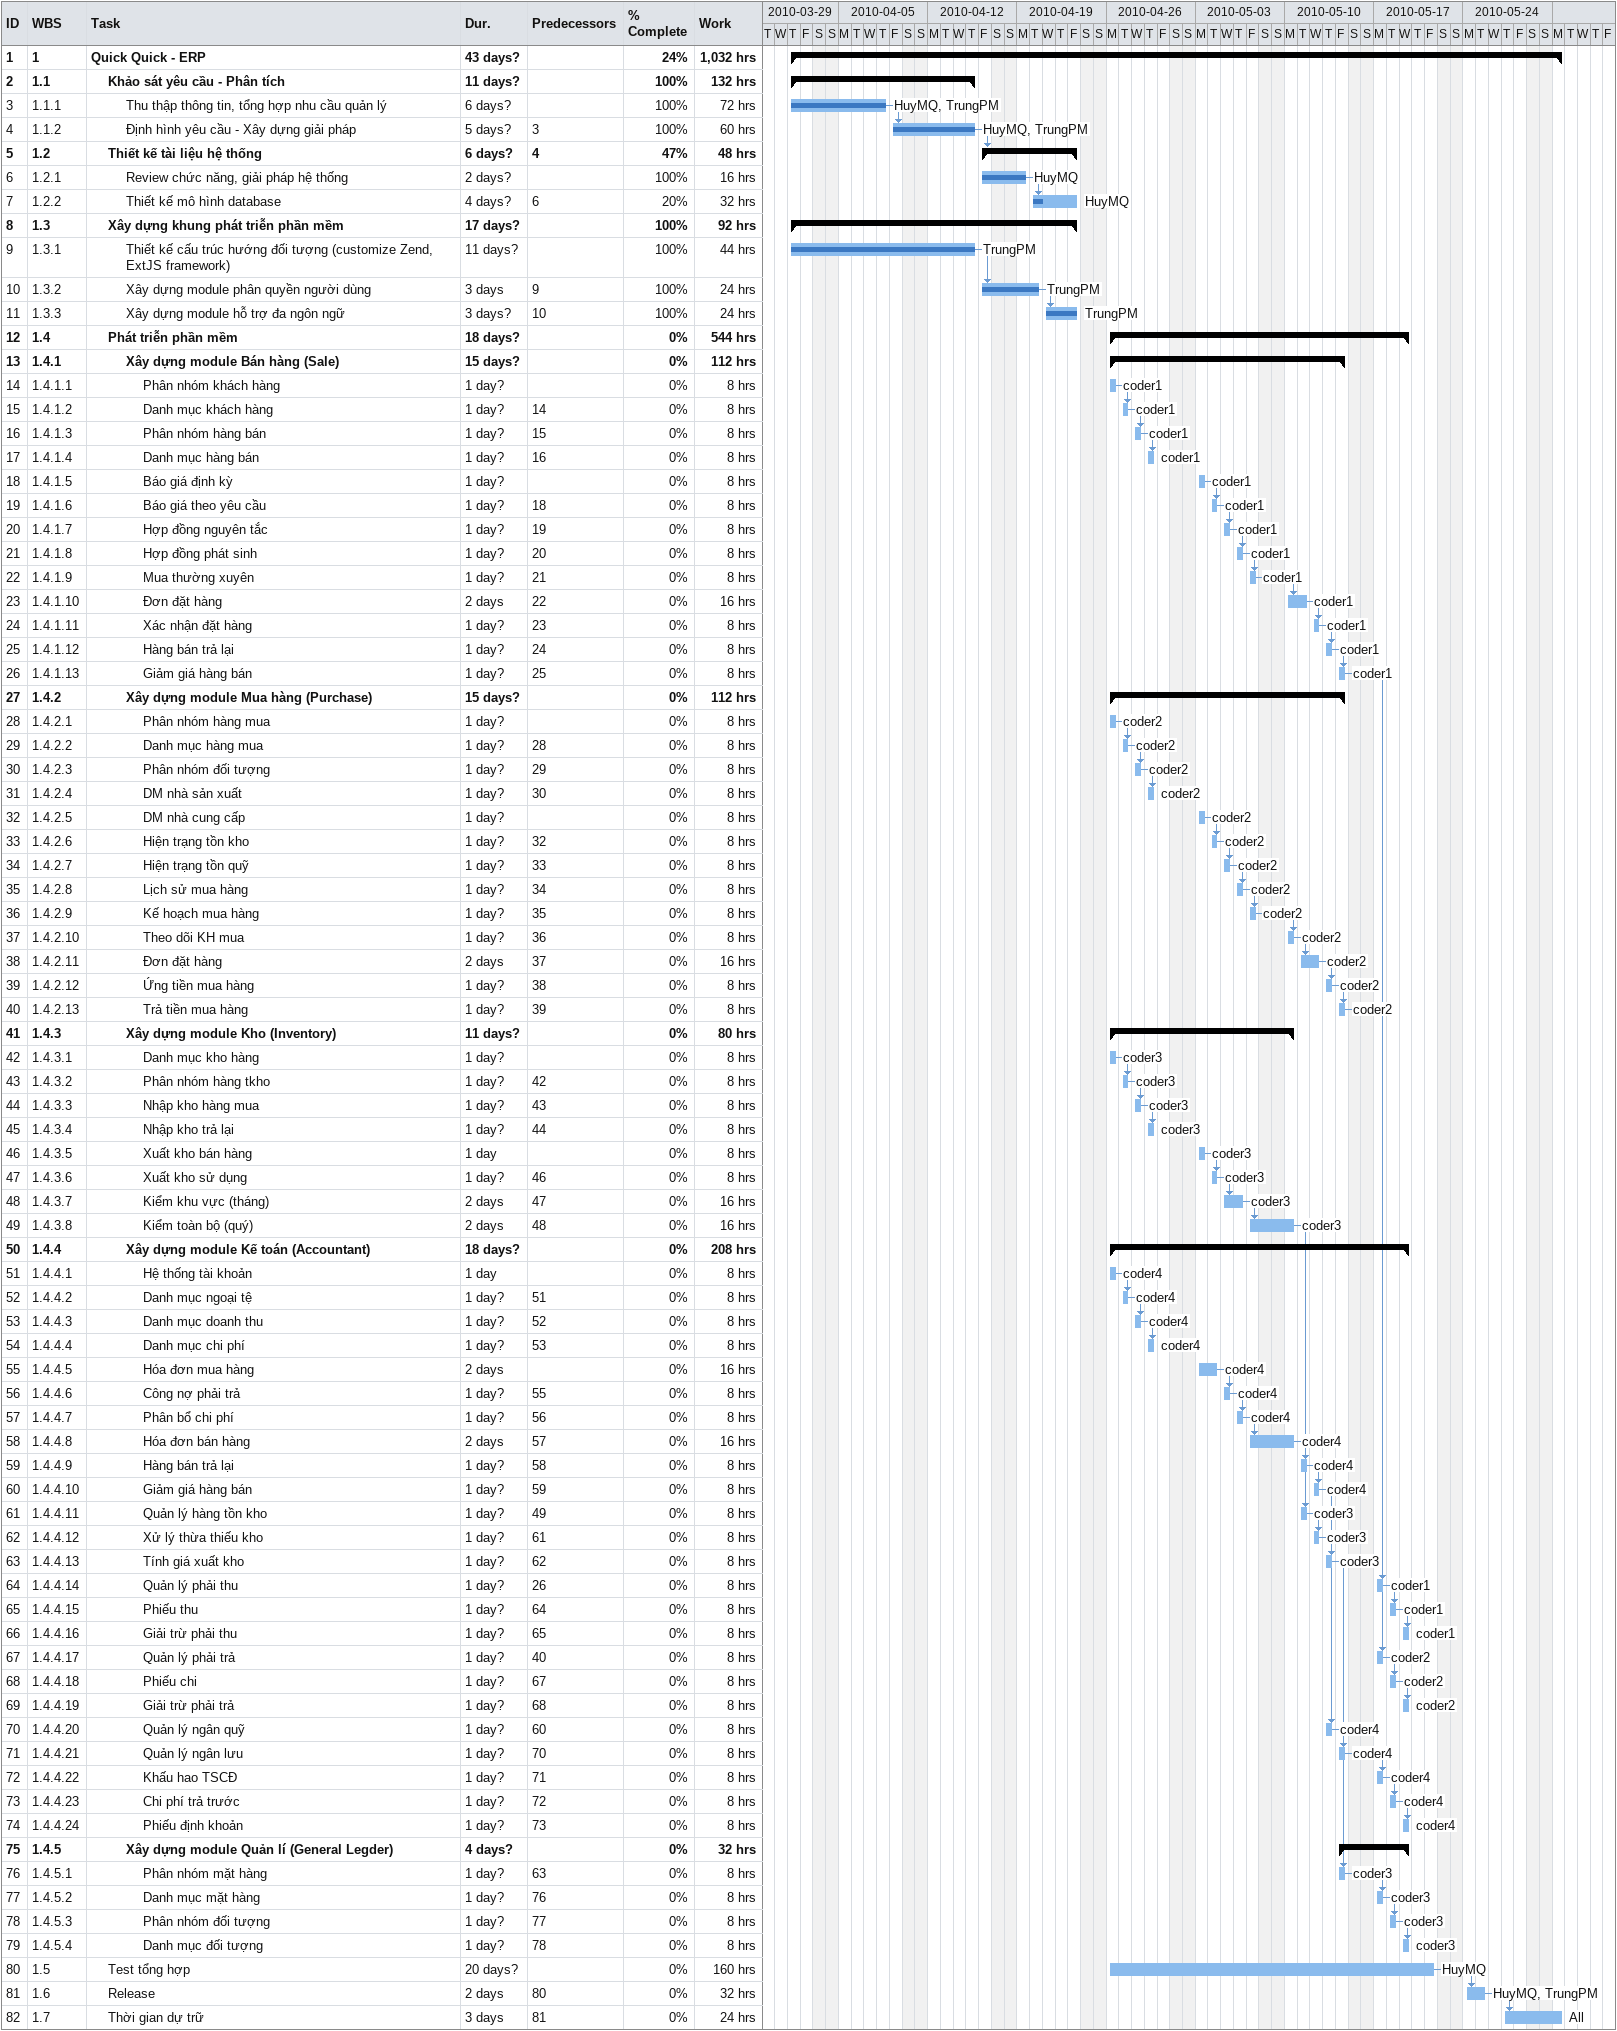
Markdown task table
| ID | WBS | Task | Duration | Start | Finish | Predecessors | Resources | % complete | Work (h) |
|---|---|---|---|---|---|---|---|---|---|
| 1 | 1 | **Quick Quick - ERP** | 43d? | 2010-04-01 | 2010-05-31 |  |  | 24 | 1032 |
| 2 | 1.1 | **Khảo sát yêu cầu - Phân tích** | 11d? | 2010-04-01 | 2010-04-15 |  |  | 100 | 132 |
| 3 | 1.1.1 | Thu thập thông tin, tổng hợp nhu cầu quản lý | 6d? | 2010-04-01 | 2010-04-08 |  | HuyMQ, TrungPM | 100 | 72 |
| 4 | 1.1.2 | Định hình yêu cầu - Xây dựng giải pháp | 5d? | 2010-04-09 | 2010-04-15 | 3 | HuyMQ, TrungPM | 100 | 60 |
| 5 | 1.2 | **Thiết kế tài liệu hệ thống** | 6d? | 2010-04-16 | 2010-04-23 | 4 |  | 47 | 48 |
| 6 | 1.2.1 | Review chức năng, giải pháp hệ thống | 2d? | 2010-04-16 | 2010-04-19 |  | HuyMQ | 100 | 16 |
| 7 | 1.2.2 | Thiết kế mô hình database | 4d? | 2010-04-20 | 2010-04-23 | 6 | HuyMQ | 20 | 32 |
| 8 | 1.3 | **Xây dựng khung phát triễn phần mềm** | 17d? | 2010-04-01 | 2010-04-23 |  |  | 100 | 92 |
| 9 | 1.3.1 | Thiết kế cấu trúc hướng đối tượng (customize Zend, ExtJS framework) | 11d? | 2010-04-01 | 2010-04-15 |  | TrungPM | 100 | 44 |
| 10 | 1.3.2 | Xây dựng module phân quyền người dùng | 3d | 2010-04-16 | 2010-04-20 | 9 | TrungPM | 100 | 24 |
| 11 | 1.3.3 | Xây dựng module hỗ trợ đa ngôn ngữ | 3d? | 2010-04-21 | 2010-04-23 | 10 | TrungPM | 100 | 24 |
| 12 | 1.4 | **Phát triễn phần mềm** | 18d? | 2010-04-26 | 2010-05-19 |  |  | 0 | 544 |
| 13 | 1.4.1 | **Xây dựng module Bán hàng (Sale)** | 15d? | 2010-04-26 | 2010-05-14 |  |  | 0 | 112 |
| 14 | 1.4.1.1 | Phân nhóm khách hàng | 1d? | 2010-04-26 | 2010-04-26 |  | coder1 | 0 | 8 |
| 15 | 1.4.1.2 | Danh mục khách hàng | 1d? | 2010-04-27 | 2010-04-27 | 14 | coder1 | 0 | 8 |
| 16 | 1.4.1.3 | Phân nhóm hàng bán | 1d? | 2010-04-28 | 2010-04-28 | 15 | coder1 | 0 | 8 |
| 17 | 1.4.1.4 | Danh mục hàng bán | 1d? | 2010-04-29 | 2010-04-29 | 16 | coder1 | 0 | 8 |
| 18 | 1.4.1.5 | Báo giá định kỳ | 1d? | 2010-05-03 | 2010-05-03 |  | coder1 | 0 | 8 |
| 19 | 1.4.1.6 | Báo giá theo yêu cầu | 1d? | 2010-05-04 | 2010-05-04 | 18 | coder1 | 0 | 8 |
| 20 | 1.4.1.7 | Hợp đồng nguyên tắc | 1d? | 2010-05-05 | 2010-05-05 | 19 | coder1 | 0 | 8 |
| 21 | 1.4.1.8 | Hợp đồng phát sinh | 1d? | 2010-05-06 | 2010-05-06 | 20 | coder1 | 0 | 8 |
| 22 | 1.4.1.9 | Mua thường xuyên | 1d? | 2010-05-07 | 2010-05-07 | 21 | coder1 | 0 | 8 |
| 23 | 1.4.1.10 | Đơn đặt hàng | 2d | 2010-05-10 | 2010-05-11 | 22 | coder1 | 0 | 16 |
| 24 | 1.4.1.11 | Xác nhận đặt hàng | 1d? | 2010-05-12 | 2010-05-12 | 23 | coder1 | 0 | 8 |
| 25 | 1.4.1.12 | Hàng bán trả lại | 1d? | 2010-05-13 | 2010-05-13 | 24 | coder1 | 0 | 8 |
| 26 | 1.4.1.13 | Giảm giá hàng bán | 1d? | 2010-05-14 | 2010-05-14 | 25 | coder1 | 0 | 8 |
| 27 | 1.4.2 | **Xây dựng module Mua hàng (Purchase)** | 15d? | 2010-04-26 | 2010-05-14 |  |  | 0 | 112 |
| 28 | 1.4.2.1 | Phân nhóm hàng mua | 1d? | 2010-04-26 | 2010-04-26 |  | coder2 | 0 | 8 |
| 29 | 1.4.2.2 | Danh mục hàng mua | 1d? | 2010-04-27 | 2010-04-27 | 28 | coder2 | 0 | 8 |
| 30 | 1.4.2.3 | Phân nhóm đối tượng | 1d? | 2010-04-28 | 2010-04-28 | 29 | coder2 | 0 | 8 |
| 31 | 1.4.2.4 | DM nhà sản xuất | 1d? | 2010-04-29 | 2010-04-29 | 30 | coder2 | 0 | 8 |
| 32 | 1.4.2.5 | DM nhà cung cấp | 1d? | 2010-05-03 | 2010-05-03 |  | coder2 | 0 | 8 |
| 33 | 1.4.2.6 | Hiện trạng tồn kho | 1d? | 2010-05-04 | 2010-05-04 | 32 | coder2 | 0 | 8 |
| 34 | 1.4.2.7 | Hiện trạng tồn quỹ | 1d? | 2010-05-05 | 2010-05-05 | 33 | coder2 | 0 | 8 |
| 35 | 1.4.2.8 | Lịch sử mua hàng | 1d? | 2010-05-06 | 2010-05-06 | 34 | coder2 | 0 | 8 |
| 36 | 1.4.2.9 | Kế hoạch mua hàng | 1d? | 2010-05-07 | 2010-05-07 | 35 | coder2 | 0 | 8 |
| 37 | 1.4.2.10 | Theo dõi KH mua | 1d? | 2010-05-10 | 2010-05-10 | 36 | coder2 | 0 | 8 |
| 38 | 1.4.2.11 | Đơn đặt hàng | 2d | 2010-05-11 | 2010-05-12 | 37 | coder2 | 0 | 16 |
| 39 | 1.4.2.12 | Ứng tiền mua hàng | 1d? | 2010-05-13 | 2010-05-13 | 38 | coder2 | 0 | 8 |
| 40 | 1.4.2.13 | Trả tiền mua hàng | 1d? | 2010-05-14 | 2010-05-14 | 39 | coder2 | 0 | 8 |
| 41 | 1.4.3 | **Xây dựng module Kho (Inventory)** | 11d? | 2010-04-26 | 2010-05-10 |  |  | 0 | 80 |
| 42 | 1.4.3.1 | Danh mục kho hàng | 1d? | 2010-04-26 | 2010-04-26 |  | coder3 | 0 | 8 |
| 43 | 1.4.3.2 | Phân nhóm hàng tkho | 1d? | 2010-04-27 | 2010-04-27 | 42 | coder3 | 0 | 8 |
| 44 | 1.4.3.3 | Nhập kho hàng mua | 1d? | 2010-04-28 | 2010-04-28 | 43 | coder3 | 0 | 8 |
| 45 | 1.4.3.4 | Nhập kho trả lại | 1d? | 2010-04-29 | 2010-04-29 | 44 | coder3 | 0 | 8 |
| 46 | 1.4.3.5 | Xuất kho bán hàng | 1d | 2010-05-03 | 2010-05-03 |  | coder3 | 0 | 8 |
| 47 | 1.4.3.6 | Xuất kho sử dụng | 1d? | 2010-05-04 | 2010-05-04 | 46 | coder3 | 0 | 8 |
| 48 | 1.4.3.7 | Kiểm khu vực (tháng) | 2d | 2010-05-05 | 2010-05-06 | 47 | coder3 | 0 | 16 |
| 49 | 1.4.3.8 | Kiểm toàn bộ (quý) | 2d | 2010-05-07 | 2010-05-10 | 48 | coder3 | 0 | 16 |
| 50 | 1.4.4 | **Xây dựng module Kế toán (Accountant)** | 18d? | 2010-04-26 | 2010-05-19 |  |  | 0 | 208 |
| 51 | 1.4.4.1 | Hệ thống tài khoản | 1d | 2010-04-26 | 2010-04-26 |  | coder4 | 0 | 8 |
| 52 | 1.4.4.2 | Danh mục ngoại tệ | 1d? | 2010-04-27 | 2010-04-27 | 51 | coder4 | 0 | 8 |
| 53 | 1.4.4.3 | Danh mục doanh thu | 1d? | 2010-04-28 | 2010-04-28 | 52 | coder4 | 0 | 8 |
| 54 | 1.4.4.4 | Danh mục chi phí | 1d? | 2010-04-29 | 2010-04-29 | 53 | coder4 | 0 | 8 |
| 55 | 1.4.4.5 | Hóa đơn mua hàng | 2d | 2010-05-03 | 2010-05-04 |  | coder4 | 0 | 16 |
| 56 | 1.4.4.6 | Công nợ phải trả | 1d? | 2010-05-05 | 2010-05-05 | 55 | coder4 | 0 | 8 |
| 57 | 1.4.4.7 | Phân bổ chi phí | 1d? | 2010-05-06 | 2010-05-06 | 56 | coder4 | 0 | 8 |
| 58 | 1.4.4.8 | Hóa đơn bán hàng | 2d | 2010-05-07 | 2010-05-10 | 57 | coder4 | 0 | 16 |
| 59 | 1.4.4.9 | Hàng bán trả lại | 1d? | 2010-05-11 | 2010-05-11 | 58 | coder4 | 0 | 8 |
| 60 | 1.4.4.10 | Giảm giá hàng bán | 1d? | 2010-05-12 | 2010-05-12 | 59 | coder4 | 0 | 8 |
| 61 | 1.4.4.11 | Quản lý hàng tồn kho | 1d? | 2010-05-11 | 2010-05-11 | 49 | coder3 | 0 | 8 |
| 62 | 1.4.4.12 | Xử lý thừa thiếu kho | 1d? | 2010-05-12 | 2010-05-12 | 61 | coder3 | 0 | 8 |
| 63 | 1.4.4.13 | Tính giá xuất kho | 1d? | 2010-05-13 | 2010-05-13 | 62 | coder3 | 0 | 8 |
| 64 | 1.4.4.14 | Quản lý phải thu | 1d? | 2010-05-17 | 2010-05-17 | 26 | coder1 | 0 | 8 |
| 65 | 1.4.4.15 | Phiếu thu | 1d? | 2010-05-18 | 2010-05-18 | 64 | coder1 | 0 | 8 |
| 66 | 1.4.4.16 | Giải trừ phải thu | 1d? | 2010-05-19 | 2010-05-19 | 65 | coder1 | 0 | 8 |
| 67 | 1.4.4.17 | Quản lý phải trả | 1d? | 2010-05-17 | 2010-05-17 | 40 | coder2 | 0 | 8 |
| 68 | 1.4.4.18 | Phiếu chi | 1d? | 2010-05-18 | 2010-05-18 | 67 | coder2 | 0 | 8 |
| 69 | 1.4.4.19 | Giải trừ phải trả | 1d? | 2010-05-19 | 2010-05-19 | 68 | coder2 | 0 | 8 |
| 70 | 1.4.4.20 | Quản lý ngân quỹ | 1d? | 2010-05-13 | 2010-05-13 | 60 | coder4 | 0 | 8 |
| 71 | 1.4.4.21 | Quản lý ngân lưu | 1d? | 2010-05-14 | 2010-05-14 | 70 | coder4 | 0 | 8 |
| 72 | 1.4.4.22 | Khấu hao TSCĐ | 1d? | 2010-05-17 | 2010-05-17 | 71 | coder4 | 0 | 8 |
| 73 | 1.4.4.23 | Chi phí trả trước | 1d? | 2010-05-18 | 2010-05-18 | 72 | coder4 | 0 | 8 |
| 74 | 1.4.4.24 | Phiếu định khoản | 1d? | 2010-05-19 | 2010-05-19 | 73 | coder4 | 0 | 8 |
| 75 | 1.4.5 | **Xây dựng module Quản lí (General Legder)** | 4d? | 2010-05-14 | 2010-05-19 |  |  | 0 | 32 |
| 76 | 1.4.5.1 | Phân nhóm mặt hàng | 1d? | 2010-05-14 | 2010-05-14 | 63 | coder3 | 0 | 8 |
| 77 | 1.4.5.2 | Danh mục mặt hàng | 1d? | 2010-05-17 | 2010-05-17 | 76 | coder3 | 0 | 8 |
| 78 | 1.4.5.3 | Phân nhóm đối tượng | 1d? | 2010-05-18 | 2010-05-18 | 77 | coder3 | 0 | 8 |
| 79 | 1.4.5.4 | Danh mục đối tượng | 1d? | 2010-05-19 | 2010-05-19 | 78 | coder3 | 0 | 8 |
| 80 | 1.5 | Test tổng hợp | 20d? | 2010-04-26 | 2010-05-21 |  | HuyMQ | 0 | 160 |
| 81 | 1.6 | Release | 2d | 2010-05-24 | 2010-05-25 | 80 | HuyMQ, TrungPM | 0 | 32 |
| 82 | 1.7 | Thời gian dự trữ | 3d | 2010-05-27 | 2010-05-31 | 81 | All | 0 | 24 |
